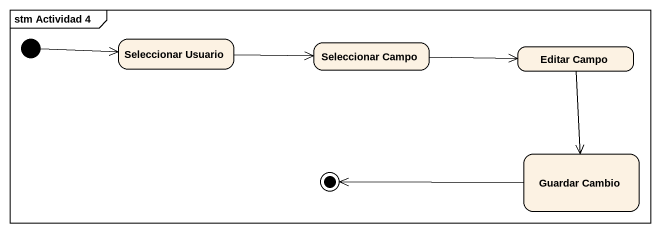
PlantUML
@startuml
mainframe stm Actividad 4
hide empty description
state "Seleccionar Usuario" as Seleccionar_Usuario
state "Seleccionar Campo" as Seleccionar_Campo
state "Editar Campo" as Editar_Campo
state "Guardar Cambio" as Guardar_Cambio
[*] -right-> Seleccionar_Usuario
Seleccionar_Usuario -right-> Seleccionar_Campo
Seleccionar_Campo -right-> Editar_Campo
Editar_Campo --> Guardar_Cambio
Guardar_Cambio -left-> [*]
@enduml
